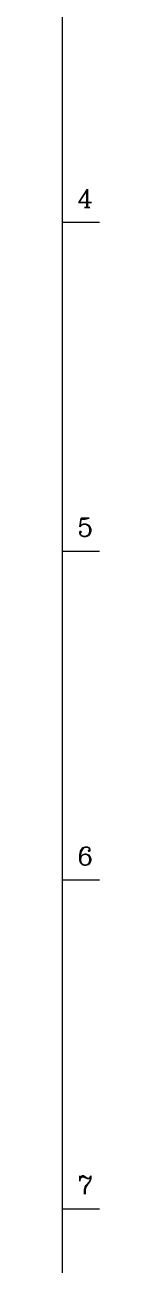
# Model space of a CAD drawing. Header units: millimetres. Extents: x -300 to 383236, y -195106 to -144646.
# Drawn here: x 69547 to 69980, y -173625 to -158939 of the extents above; entities that cross this region are included whole.
import ezdxf

# ---------------------------------------------------------------- set-up
doc = ezdxf.new("R2010")
doc.units = ezdxf.units.MM
doc.header["$LTSCALE"] = 60
doc.layers.add('1', color=7, linetype='Continuous')
doc.layers.add('TAN-TIT', color=30, linetype='Continuous', lineweight=0)
doc.styles.add('COM', font='COMPLEX', dxfattribs={"height": 5})

# ---------------------------------------------------------------- blocks, each defined once
blk = doc.blocks.new('BORDER')
at = {"layer": 'TAN-TIT'}
for p, q in [((232823, 3520), (232823, 164680)), ((232823, 112766), (234266, 112766)), ((232823, 99787), (234266, 99787)), ((232823, 86808), (234266, 86808)), ((232823, 73830), (234266, 73830))]:
    blk.add_line(p, q, dxfattribs=at)
at = {"layer": 'TAN-TIT', "style": 'COM'}
for s, p in [('4', (233400, 113342)), ('5', (233400, 100364)), ('6', (233400, 87385)), ('7', (233400, 74406))]:
    blk.add_text(s, height=721, dxfattribs=at).set_placement(p)

msp = doc.modelspace()

# ---------------------------------------------------------------- block references
at = {"layer": '1', "xscale": 0.3, "yscale": 0.3, "zscale": 0.3}
msp.add_blockref('BORDER', (-300, -195106.1), dxfattribs=at)

doc.saveas('drawing.dxf')
